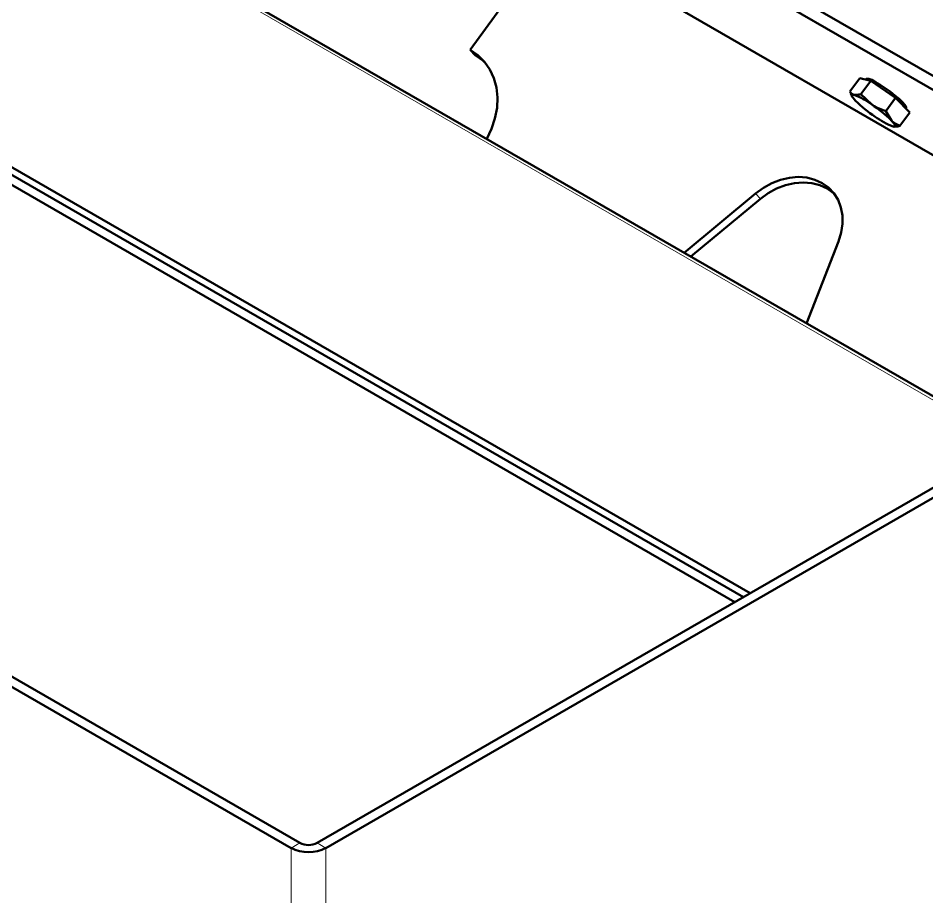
# Paper-space layout 'Лист2' of a CAD drawing. Header units: millimetres. Extents: x 0 to 420, y 0 to 297.
# Drawn here: x 83.81 to 105.97, y 160.58 to 182.02 of the extents above; entities that cross this region are included whole.
import ezdxf

# ---------------------------------------------------------------- set-up
doc = ezdxf.new("R2010")
doc.units = ezdxf.units.MM

psp = doc.layouts.new('Лист2')

# ---------------------------------------------------------------- linework, layer by layer
at = {"color": 8, "linetype": 'Continuous', "lineweight": 18}
for p, q in [((107.979, 171.634), (73.83, 191.349)), ((101.795, 177.743), (101.915, 177.611)), ((90.471, 161.772), (90.683, 161.895)), ((90.471, 129.11), (90.471, 161.772)), ((91.107, 161.895), (91.319, 161.772)), ((91.319, 129.11), (91.319, 161.772))]:
    psp.add_line(p, q, dxfattribs=at)
at = {"color": 7, "linetype": 'Continuous', "lineweight": 50}
for p, q in [((108.055, 171.678), (73.985, 191.347)), ((122.038, 171.423), (93.293, 188.017)), ((121.743, 171.253), (93.118, 187.777)), ((96.116, 184.457), (120.366, 170.458)), ((101.663, 167.988), (73.5, 184.246)), ((101.501, 167.895), (73.5, 184.059)), ((94.837, 181.249), (96.865, 184.025)), ((101.289, 167.772), (73.43, 183.855)), ((56.176, 181.815), (90.683, 161.895)), ((55.964, 181.692), (90.471, 161.772)), ((94.837, 181.249), (94.957, 181.117)), ((104.099, 180.229), (104.339, 180.558)), ((104.604, 180.495), (104.339, 180.558)), ((104.364, 180.166), (104.604, 180.495)), ((104.498, 180.541), (104.485, 180.523)), ((105.212, 180.076), (104.604, 180.495)), ((104.099, 180.229), (104.124, 180.188)), ((104.118, 180.185), (104.151, 180.113)), ((104.364, 180.166), (104.634, 179.911)), ((104.972, 179.748), (105.212, 180.076)), ((105.555, 179.72), (105.212, 180.076)), ((104.972, 179.748), (105.109, 179.523)), ((105.315, 179.391), (105.555, 179.72)), ((105.458, 179.821), (105.467, 179.833)), ((105.164, 179.373), (105.166, 179.373)), ((101.795, 177.743), (100.056, 176.296)), ((100.221, 176.201), (101.915, 177.611)), ((103.04, 174.574), (103.819, 176.575)), ((91.107, 161.895), (108.361, 171.855)), ((91.319, 161.772), (108.573, 171.732))]:
    psp.add_line(p, q, dxfattribs=at)
at = {"color": 7, "linetype": 'Continuous', "lineweight": 50, "flags": 128}
for points in [[(95.239, 179.077), (95.356, 179.319), (95.442, 179.573), (95.491, 179.829), (95.503, 180.081), (95.478, 180.325), (95.417, 180.555), (95.319, 180.766), (95.188, 180.955), (95.027, 181.117), (94.837, 181.249)], [(95.213, 180.925), (95.147, 180.984), (94.957, 181.117)], [(104.498, 180.541), (104.511, 180.547), (104.557, 180.541), (104.63, 180.512), (104.725, 180.462), (104.836, 180.395), (104.956, 180.315), (105.078, 180.227), (105.194, 180.137)], [(104.237, 180.004), (104.201, 180.042), (104.174, 180.076), (104.156, 180.104), (104.146, 180.126), (104.146, 180.142), (104.154, 180.152), (104.172, 180.155), (104.197, 180.151)], [(105.194, 180.137), (105.296, 180.049), (105.379, 179.971), (105.437, 179.905), (105.466, 179.858), (105.467, 179.833)], [(105.109, 179.523), (105.145, 179.485), (105.172, 179.451), (105.19, 179.423), (105.2, 179.401), (105.2, 179.385), (105.192, 179.375), (105.174, 179.372), (105.149, 179.376)], [(103.819, 176.575), (103.884, 176.787), (103.916, 176.999), (103.914, 177.206), (103.878, 177.403), (103.808, 177.585), (103.706, 177.747), (103.576, 177.886), (103.42, 177.998), (103.241, 178.079), (103.046, 178.129), (102.838, 178.145), (102.623, 178.128), (102.405, 178.077), (102.191, 177.995), (101.986, 177.883), (101.795, 177.743)], [(101.915, 177.611), (102.106, 177.75), (102.311, 177.862), (102.525, 177.944), (102.742, 177.995), (102.958, 178.012), (103.166, 177.996), (103.361, 177.946), (103.54, 177.865), (103.696, 177.753), (103.715, 177.736)]]:
    psp.add_lwpolyline(points, dxfattribs=at)
at = {"color": 7, "linetype": 'Continuous', "lineweight": 50}
for centre, radius, start, end in [((103.584, 178.523), 1.74, 52.906, 69.3732), ((106.58, 182.393), 3.347, 225.553, 236.0712), ((102.766, 177.134), 3.347, 45.553, 56.0712), ((105.762, 181.004), 1.74, 232.906, 249.3732), ((90.895, 162.591), 0.922, 242.6097, 297.3903), ((90.895, 162.304), 0.461, 242.6097, 297.3903)]:
    psp.add_arc(centre, radius, start, end, dxfattribs=at)
for points, knots in [([(104.099, 180.229), (104.117, 180.203), (104.143, 180.168), (104.186, 180.155), (104.197, 180.151)], [0, 0, 0, 0, 0.731366, 1, 1, 1, 1]), ([(104.197, 180.151), (104.235, 180.149), (104.285, 180.145), (104.348, 180.162), (104.364, 180.166)], [0, 0, 0, 0, 0.742449, 1, 1, 1, 1]), ([(104.634, 179.911), (104.641, 179.906), (104.744, 179.836), (104.862, 179.79), (104.972, 179.748)], [0, 0, 0, 0, 0.0702148, 1, 1, 1, 1]), ([(105.109, 179.523), (105.114, 179.519), (105.172, 179.459), (105.246, 179.424), (105.315, 179.391)], [0, 0, 0, 0, 0.070215, 1, 1, 1, 1]), ([(105.149, 179.376), (105.186, 179.373), (105.236, 179.37), (105.299, 179.387), (105.315, 179.391)], [0, 0, 0, 0, 0.742449, 1, 1, 1, 1])]:
    psp.add_open_spline(points, degree=3, knots=knots, dxfattribs=at)

doc.saveas('drawing.dxf')
